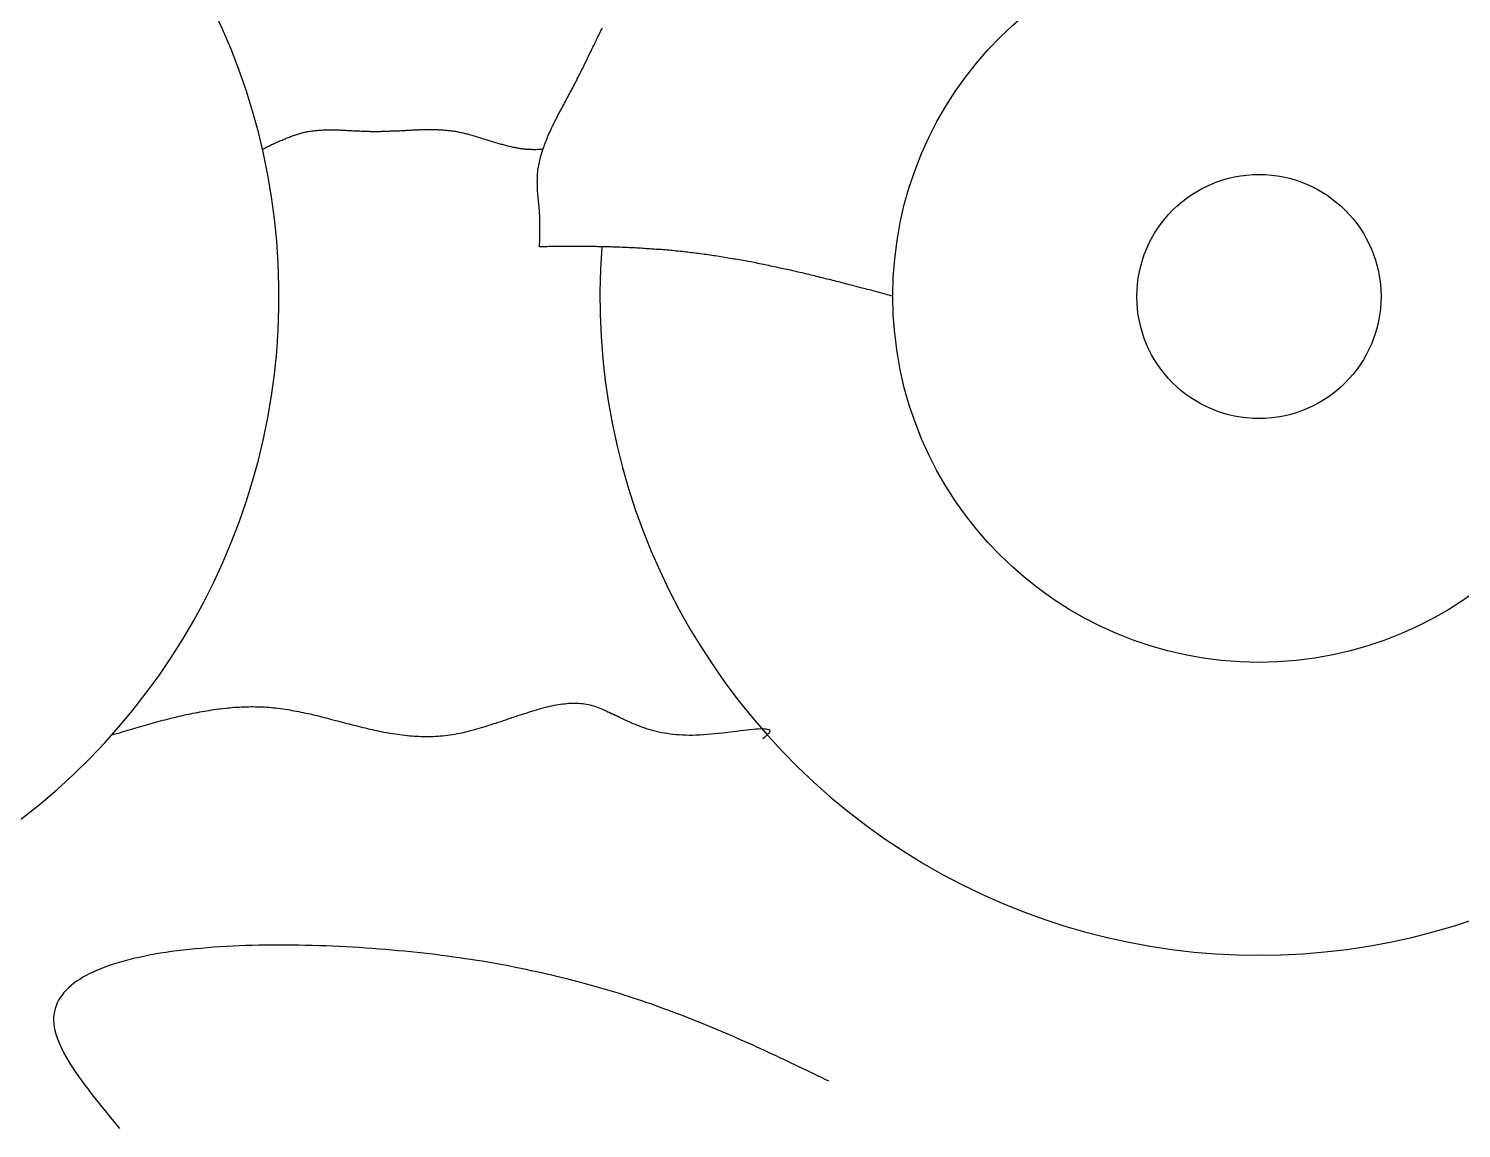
# Model space of a CAD drawing. Extents: x 443 to 1217, y -1921 to -677.
# Drawn here: x 676.18 to 685.7, y -760.02 to -752.71 of the extents above; entities that cross this region are included whole.
import ezdxf

# ---------------------------------------------------------------- set-up
doc = ezdxf.new("R2010")
doc.units = 0
doc.header["$MEASUREMENT"] = 0
for name, color, linetype in [('1', 7, 'CONTINUOUS'), ('3', 8, 'CONTINUOUS'), ('5', 7, 'CONTINUOUS')]:
    doc.layers.add(name, color=color, linetype=linetype)

msp = doc.modelspace()

# ---------------------------------------------------------------- linework, layer by layer
at = {"layer": '1', "color": 7}
for p, q in [((677.9311, -753.4238), (677.9387, -753.4206)), ((677.9387, -753.4206), (677.9452, -753.4184)), ((677.9452, -753.4184), (677.9529, -753.4162)), ((677.9529, -753.4162), (677.9594, -753.414)), ((677.9594, -753.414), (677.967, -753.4118)), ((677.967, -753.4118), (677.9736, -753.4097)), ((677.9736, -753.4097), (677.9812, -753.4075)), ((677.9812, -753.4075), (677.9877, -753.4053)), ((677.9877, -753.4053), (677.9954, -753.4042)), ((677.9954, -753.4042), (678.0019, -753.402)), ((678.0019, -753.402), (678.0095, -753.3999)), ((678.0095, -753.3999), (678.0161, -753.3988)), ((678.0161, -753.3988), (678.0237, -753.3966)), ((678.0237, -753.3966), (678.0302, -753.3955)), ((678.0302, -753.3955), (678.0379, -753.3944)), ((678.0379, -753.3944), (678.0455, -753.3933)), ((678.0455, -753.3933), (678.052, -753.3922)), ((678.052, -753.3922), (678.0597, -753.3911)), ((678.0597, -753.3911), (678.0662, -753.39)), ((678.0662, -753.39), (678.0738, -753.389)), ((678.0738, -753.389), (678.0815, -753.3879)), ((678.0815, -753.3879), (678.088, -753.3868)), ((678.088, -753.3868), (678.0956, -753.3868)), ((678.0956, -753.3868), (678.1033, -753.3857)), ((678.1033, -753.3857), (678.1109, -753.3846)), ((678.1109, -753.3846), (678.1174, -753.3846)), ((678.1174, -753.3846), (678.1251, -753.3846)), ((678.1251, -753.3846), (678.1327, -753.3835)), ((678.1327, -753.3835), (678.1392, -753.3835)), ((678.1392, -753.3835), (678.1469, -753.3835)), ((678.1469, -753.3835), (678.1545, -753.3824)), ((678.1545, -753.3824), (678.1621, -753.3824)), ((678.1621, -753.3824), (678.1697, -753.3824)), ((678.1697, -753.3824), (678.1763, -753.3824)), ((678.1763, -753.3824), (678.1839, -753.3824)), ((678.1839, -753.3824), (678.1915, -753.3824)), ((678.1915, -753.3824), (678.1992, -753.3824)), ((678.1992, -753.3824), (678.2068, -753.3824)), ((678.2068, -753.3824), (678.2144, -753.3835)), ((678.2144, -753.3835), (678.221, -753.3835)), ((678.221, -753.3835), (678.2286, -753.3835)), ((678.2286, -753.3835), (678.2362, -753.3835)), ((678.2362, -753.3835), (678.2438, -753.3835)), ((678.2438, -753.3835), (678.2515, -753.3846)), ((678.2515, -753.3846), (678.2591, -753.3846)), ((678.2591, -753.3846), (678.2667, -753.3846)), ((678.2667, -753.3846), (678.2744, -753.3857)), ((678.2744, -753.3857), (678.2809, -753.3857)), ((678.2809, -753.3857), (678.2885, -753.3857)), ((678.2885, -753.3857), (678.2962, -753.3868)), ((678.2962, -753.3868), (678.3038, -753.3868)), ((678.3038, -753.3868), (678.3114, -753.3879)), ((678.3114, -753.3879), (678.319, -753.3879)), ((678.319, -753.3879), (678.3267, -753.3879)), ((678.3267, -753.3879), (678.3343, -753.389)), ((678.3343, -753.389), (678.3419, -753.389)), ((678.3419, -753.389), (678.3496, -753.39)), ((678.3496, -753.39), (678.3572, -753.39)), ((678.3572, -753.39), (678.3648, -753.39)), ((678.3648, -753.39), (678.3724, -753.3911)), ((678.3724, -753.3911), (678.3801, -753.3911)), ((678.3801, -753.3911), (678.3877, -753.3922)), ((678.3877, -753.3922), (678.3942, -753.3922)), ((678.3942, -753.3922), (678.4019, -753.3922)), ((678.4019, -753.3922), (678.4095, -753.3933)), ((678.4095, -753.3933), (678.4171, -753.3933)), ((678.4171, -753.3933), (678.4248, -753.3933)), ((678.4248, -753.3933), (678.4324, -753.3933)), ((678.4324, -753.3933), (678.44, -753.3933)), ((678.44, -753.3933), (678.4476, -753.3944)), ((678.4476, -753.3944), (678.4553, -753.3944)), ((678.4553, -753.3944), (678.4629, -753.3944)), ((678.4629, -753.3944), (678.4705, -753.3944)), ((678.4705, -753.3944), (678.4782, -753.3944)), ((678.4782, -753.3944), (678.4858, -753.3944)), ((678.4858, -753.3944), (678.4934, -753.3944)), ((678.4934, -753.3944), (678.501, -753.3944)), ((678.501, -753.3944), (678.5087, -753.3944)), ((678.5087, -753.3944), (678.5163, -753.3944)), ((678.5163, -753.3944), (678.5239, -753.3933)), ((678.5239, -753.3933), (678.5305, -753.3933)), ((678.5305, -753.3933), (678.5381, -753.3933)), ((678.5381, -753.3933), (678.5457, -753.3933)), ((678.5457, -753.3933), (678.5534, -753.3933)), ((678.5534, -753.3933), (678.561, -753.3922)), ((678.561, -753.3922), (678.5686, -753.3922)), ((678.5686, -753.3922), (678.5762, -753.3922)), ((678.5762, -753.3922), (678.5839, -753.3911)), ((678.5839, -753.3911), (678.5915, -753.3911)), ((678.5915, -753.3911), (678.5991, -753.3911)), ((678.5991, -753.3911), (678.6068, -753.39)), ((678.6068, -753.39), (678.6144, -753.39)), ((678.6144, -753.39), (678.622, -753.39)), ((678.622, -753.39), (678.6286, -753.389)), ((678.6286, -753.389), (678.6362, -753.389)), ((678.6362, -753.389), (678.6438, -753.389)), ((678.6438, -753.389), (678.6514, -753.3879)), ((678.6514, -753.3879), (678.6591, -753.3879)), ((678.6591, -753.3879), (678.6667, -753.3868)), ((678.6667, -753.3868), (678.6743, -753.3868)), ((678.6743, -753.3868), (678.682, -753.3868)), ((678.682, -753.3868), (678.6896, -753.3857)), ((678.6896, -753.3857), (678.6961, -753.3857)), ((678.6961, -753.3857), (678.7038, -753.3846)), ((678.7038, -753.3846), (678.7114, -753.3846)), ((678.7114, -753.3846), (678.719, -753.3846)), ((678.719, -753.3846), (678.7266, -753.3835)), ((678.7266, -753.3835), (678.7343, -753.3835)), ((678.7343, -753.3835), (678.7419, -753.3835)), ((678.7419, -753.3835), (678.7495, -753.3824)), ((678.7495, -753.3824), (678.7561, -753.3824)), ((678.7561, -753.3824), (678.7637, -753.3824)), ((678.7637, -753.3824), (678.7713, -753.3824)), ((678.7713, -753.3824), (678.7789, -753.3813)), ((678.7789, -753.3813), (678.7866, -753.3813)), ((678.7866, -753.3813), (678.7942, -753.3813)), ((678.7942, -753.3813), (678.8007, -753.3813)), ((678.8007, -753.3813), (678.8084, -753.3813)), ((678.8084, -753.3813), (678.816, -753.3813)), ((678.816, -753.3813), (678.8236, -753.3802)), ((678.8236, -753.3802), (678.8313, -753.3802)), ((678.8313, -753.3802), (678.8378, -753.3802)), ((678.8378, -753.3802), (678.8454, -753.3802)), ((678.8454, -753.3802), (678.8531, -753.3802)), ((678.8531, -753.3802), (678.8607, -753.3813)), ((678.8607, -753.3813), (678.8683, -753.3813)), ((678.8683, -753.3813), (678.8749, -753.3813)), ((678.8749, -753.3813), (678.8825, -753.3813)), ((678.8825, -753.3813), (678.8901, -753.3813)), ((678.8901, -753.3813), (678.8977, -753.3813)), ((678.8977, -753.3813), (678.9043, -753.3824)), ((678.9043, -753.3824), (678.9119, -753.3824)), ((678.9119, -753.3824), (678.9195, -753.3824)), ((678.9195, -753.3824), (678.9272, -753.3835)), ((678.9272, -753.3835), (678.9337, -753.3835)), ((678.9337, -753.3835), (678.9413, -753.3846)), ((678.9413, -753.3846), (678.949, -753.3857)), ((678.949, -753.3857), (678.9566, -753.3857)), ((678.9566, -753.3857), (678.9631, -753.3868)), ((678.9631, -753.3868), (678.9708, -753.3879)), ((678.9708, -753.3879), (678.9784, -753.3879)), ((678.9784, -753.3879), (678.986, -753.389)), ((678.986, -753.389), (678.9926, -753.39)), ((678.9926, -753.39), (679.0002, -753.3911)), ((679.0002, -753.3911), (679.0078, -753.3922)), ((679.0078, -753.3922), (679.0144, -753.3933)), ((679.0144, -753.3933), (679.022, -753.3955)), ((679.022, -753.3955), (679.0296, -753.3966)), ((679.0296, -753.3966), (679.0361, -753.3977)), ((679.0361, -753.3977), (679.0438, -753.3988)), ((679.0438, -753.3988), (679.0514, -753.4009)), ((679.0514, -753.4009), (679.0579, -753.402)), ((679.0579, -753.402), (679.0656, -753.4042)), ((679.0656, -753.4042), (679.0732, -753.4053)), ((679.0732, -753.4053), (679.0797, -753.4075)), ((679.0797, -753.4075), (679.0874, -753.4097)), ((679.0874, -753.4097), (679.0939, -753.4108)), ((679.0939, -753.4108), (679.1015, -753.4129)), ((679.1015, -753.4129), (679.1092, -753.4151)), ((679.1092, -753.4151), (679.1157, -753.4173)), ((679.1157, -753.4173), (679.1233, -753.4195)), ((679.1233, -753.4195), (679.1299, -753.4206)), ((679.1299, -753.4206), (679.1375, -753.4227)), ((679.1375, -753.4227), (679.1451, -753.4249)), ((677.7316, -753.5121), (677.7382, -753.5088)), ((677.7382, -753.5088), (677.7447, -753.5056)), ((677.7447, -753.5056), (677.7523, -753.5023)), ((677.7523, -753.5023), (677.7589, -753.4979)), ((677.7589, -753.4979), (677.7654, -753.4947)), ((677.7654, -753.4947), (677.773, -753.4914)), ((677.773, -753.4914), (677.7796, -753.4881)), ((677.7796, -753.4881), (677.7861, -753.4849)), ((677.7861, -753.4849), (677.7927, -753.4816)), ((677.7927, -753.4816), (677.8003, -753.4783)), ((677.8003, -753.4783), (677.8068, -753.4751)), ((677.8068, -753.4751), (677.8134, -753.4718)), ((677.8134, -753.4718), (677.821, -753.4696)), ((677.821, -753.4696), (677.8275, -753.4663)), ((677.8275, -753.4663), (677.8341, -753.4631)), ((677.8341, -753.4631), (677.8417, -753.4598)), ((677.8417, -753.4598), (677.8482, -753.4565)), ((677.8482, -753.4565), (677.8548, -753.4533)), ((677.8548, -753.4533), (677.8624, -753.4511)), ((677.8624, -753.4511), (677.8689, -753.4478)), ((677.8689, -753.4478), (677.8755, -753.4445)), ((677.8755, -753.4445), (677.8831, -753.4424)), ((677.8831, -753.4424), (677.8897, -753.4391)), ((677.8897, -753.4391), (677.8962, -753.4369)), ((677.8962, -753.4369), (677.9038, -753.4336)), ((677.9038, -753.4336), (677.9104, -753.4315)), ((677.9104, -753.4315), (677.918, -753.4282)), ((677.918, -753.4282), (677.9245, -753.426)), ((677.9245, -753.426), (677.9311, -753.4238)), ((679.1451, -753.4249), (679.1517, -753.4271)), ((679.1517, -753.4271), (679.1593, -753.4293)), ((679.1593, -753.4293), (679.1658, -753.4315)), ((679.1658, -753.4315), (679.1735, -753.4336)), ((679.1735, -753.4336), (679.1811, -753.4358)), ((679.1811, -753.4358), (679.1876, -753.438)), ((679.1876, -753.438), (679.1953, -753.4402)), ((679.1953, -753.4402), (679.2018, -753.4424)), ((679.2018, -753.4424), (679.2094, -753.4445)), ((679.2094, -753.4445), (679.2171, -753.4467)), ((679.2171, -753.4467), (679.2236, -753.45)), ((679.2236, -753.45), (679.2312, -753.4522)), ((679.2312, -753.4522), (679.2378, -753.4543)), ((679.2378, -753.4543), (679.2454, -753.4565)), ((679.2454, -753.4565), (679.253, -753.4587)), ((679.253, -753.4587), (679.2596, -753.4609)), ((679.2596, -753.4609), (679.2672, -753.4631)), ((679.2672, -753.4631), (679.2737, -753.4652)), ((679.2737, -753.4652), (679.2814, -753.4674)), ((679.2814, -753.4674), (679.289, -753.4696)), ((679.289, -753.4696), (679.2955, -753.4718)), ((679.2955, -753.4718), (679.3032, -753.474)), ((679.3032, -753.474), (679.3108, -753.4761)), ((679.3108, -753.4761), (679.3173, -753.4783)), ((679.3173, -753.4783), (679.325, -753.4794)), ((679.325, -753.4794), (679.3315, -753.4816)), ((679.3315, -753.4816), (679.3391, -753.4838)), ((679.3391, -753.4838), (679.3467, -753.486)), ((679.3467, -753.486), (679.3533, -753.487)), ((679.3533, -753.487), (679.3609, -753.4892)), ((679.3609, -753.4892), (679.3685, -753.4914)), ((679.3685, -753.4914), (679.3751, -753.4925)), ((679.3751, -753.4925), (679.3827, -753.4947)), ((679.3827, -753.4947), (679.3903, -753.4958)), ((679.3903, -753.4958), (679.3969, -753.4979)), ((679.3969, -753.4979), (679.4045, -753.499)), ((679.4045, -753.499), (679.4121, -753.5001)), ((679.4121, -753.5001), (679.4187, -753.5023)), ((679.4187, -753.5023), (679.4263, -753.5034)), ((679.4263, -753.5034), (679.4339, -753.5045)), ((679.4339, -753.5045), (679.4416, -753.5056)), ((679.4416, -753.5056), (679.4481, -753.5067)), ((679.4481, -753.5067), (679.4557, -753.5077)), ((679.4557, -753.5077), (679.4634, -753.5088)), ((679.4634, -753.5088), (679.471, -753.5088)), ((679.471, -753.5088), (679.4775, -753.5099)), ((679.4775, -753.5099), (679.4852, -753.511)), ((679.4852, -753.511), (679.4928, -753.511)), ((679.4928, -753.511), (679.5004, -753.5121)), ((679.5004, -753.5121), (679.507, -753.5121)), ((679.507, -753.5121), (679.5146, -753.5121)), ((679.5146, -753.5121), (679.5222, -753.5121)), ((679.5222, -753.5121), (679.5298, -753.5132)), ((679.5298, -753.5132), (679.5375, -753.5132)), ((679.5375, -753.5132), (679.5451, -753.5132)), ((679.5451, -753.5132), (679.5516, -753.5132)), ((679.5516, -753.5132), (679.5593, -753.5121)), ((679.5593, -753.5121), (679.5669, -753.5121)), ((679.5669, -753.5121), (679.5745, -753.5121)), ((679.5745, -753.5121), (679.5822, -753.5121)), ((679.5822, -753.5121), (679.5898, -753.5121)), ((679.5898, -753.5121), (679.5974, -753.5121)), ((677.4232, -757.236), (677.4385, -757.2339)), ((677.4385, -757.2339), (677.4537, -757.2328)), ((677.4537, -757.2328), (677.469, -757.2306)), ((677.469, -757.2306), (677.4853, -757.2284)), ((677.4853, -757.2284), (677.5006, -757.2273)), ((677.5006, -757.2273), (677.5158, -757.2262)), ((677.5158, -757.2262), (677.5311, -757.2251)), ((677.5311, -757.2251), (677.5464, -757.223)), ((677.5464, -757.223), (677.5616, -757.2219)), ((677.5616, -757.2219), (677.5769, -757.2219)), ((677.5769, -757.2219), (677.5921, -757.2208)), ((677.5921, -757.2208), (677.6074, -757.2197)), ((677.6074, -757.2197), (677.6226, -757.2197)), ((677.6226, -757.2197), (677.6379, -757.2197)), ((677.6379, -757.2197), (677.6532, -757.2186)), ((677.6532, -757.2186), (677.6684, -757.2186)), ((677.6684, -757.2186), (677.6837, -757.2197)), ((677.6837, -757.2197), (677.6989, -757.2197)), ((677.6989, -757.2197), (677.7142, -757.2197)), ((677.7142, -757.2197), (677.7294, -757.2208)), ((677.7294, -757.2208), (677.7447, -757.2208)), ((677.7447, -757.2208), (677.76, -757.2219)), ((677.76, -757.2219), (677.7752, -757.223)), ((677.7752, -757.223), (677.7905, -757.2241)), ((677.7905, -757.2241), (677.8057, -757.2262)), ((677.8057, -757.2262), (677.821, -757.2273)), ((677.821, -757.2273), (677.8363, -757.2295)), ((677.8363, -757.2295), (677.8515, -757.2317)), ((677.8515, -757.2317), (677.8668, -757.2339)), ((677.8668, -757.2339), (677.882, -757.236)), ((679.568, -757.235), (679.5832, -757.2317)), ((679.5832, -757.2317), (679.5974, -757.2273)), ((679.5974, -757.2273), (679.6127, -757.223)), ((679.6127, -757.223), (679.6279, -757.2197)), ((679.6279, -757.2197), (679.6421, -757.2164)), ((679.6421, -757.2164), (679.6563, -757.2132)), ((679.6563, -757.2132), (679.6715, -757.2099)), ((679.6715, -757.2099), (679.6857, -757.2077)), ((679.6857, -757.2077), (679.6999, -757.2044)), ((679.6999, -757.2044), (679.714, -757.2023)), ((679.714, -757.2023), (679.7282, -757.2001)), ((679.7282, -757.2001), (679.7413, -757.199)), ((679.7413, -757.199), (679.7554, -757.1968)), ((679.7554, -757.1968), (679.7685, -757.1957)), ((679.7685, -757.1957), (679.7827, -757.1957)), ((679.7827, -757.1957), (679.7958, -757.1946)), ((679.7958, -757.1946), (679.8088, -757.1946)), ((679.8088, -757.1946), (679.8219, -757.1957)), ((679.8219, -757.1957), (679.835, -757.1957)), ((679.835, -757.1957), (679.8481, -757.1968)), ((679.8481, -757.1968), (679.8611, -757.1979)), ((679.8611, -757.1979), (679.8731, -757.2001)), ((679.8731, -757.2001), (679.8851, -757.2023)), ((679.8851, -757.2023), (679.8982, -757.2044)), ((679.8982, -757.2044), (679.9102, -757.2077)), ((679.9102, -757.2077), (679.9222, -757.211)), ((679.9222, -757.211), (679.9342, -757.2142)), ((679.9342, -757.2142), (679.9462, -757.2186)), ((679.9462, -757.2186), (679.9581, -757.2219)), ((679.9581, -757.2219), (679.9701, -757.2262)), ((679.9701, -757.2262), (679.981, -757.2317)), ((679.981, -757.2317), (679.993, -757.236)), ((676.9916, -757.3309), (677.0069, -757.3265)), ((677.0069, -757.3265), (677.0232, -757.3221)), ((677.0232, -757.3221), (677.0385, -757.3178)), ((677.0385, -757.3178), (677.0538, -757.3134)), ((677.0538, -757.3134), (677.069, -757.3091)), ((677.069, -757.3091), (677.0843, -757.3058)), ((677.0843, -757.3058), (677.0995, -757.3014)), ((677.0995, -757.3014), (677.1159, -757.2982)), ((677.1159, -757.2982), (677.1311, -757.2938)), ((677.1311, -757.2938), (677.1464, -757.2905)), ((677.1464, -757.2905), (677.1616, -757.2862)), ((677.1616, -757.2862), (677.1769, -757.2829)), ((677.1769, -757.2829), (677.1922, -757.2796)), ((677.1922, -757.2796), (677.2085, -757.2753)), ((677.2085, -757.2753), (677.2238, -757.272)), ((677.2238, -757.272), (677.239, -757.2687)), ((677.239, -757.2687), (677.2543, -757.2655)), ((677.2543, -757.2655), (677.2695, -757.2622)), ((677.2695, -757.2622), (677.2848, -757.26)), ((677.2848, -757.26), (677.3001, -757.2567)), ((677.3001, -757.2567), (677.3153, -757.2535)), ((677.3153, -757.2535), (677.3317, -757.2513)), ((677.3317, -757.2513), (677.3469, -757.248)), ((677.3469, -757.248), (677.3622, -757.2458)), ((677.3622, -757.2458), (677.3774, -757.2437)), ((677.3774, -757.2437), (677.3927, -757.2404)), ((677.3927, -757.2404), (677.4079, -757.2382)), ((677.4079, -757.2382), (677.4232, -757.236)), ((677.882, -757.236), (677.8973, -757.2382)), ((677.8973, -757.2382), (677.9125, -757.2404)), ((677.9125, -757.2404), (677.9278, -757.2437)), ((677.9278, -757.2437), (677.9431, -757.2458)), ((677.9431, -757.2458), (677.9572, -757.2491)), ((677.9572, -757.2491), (677.9725, -757.2513)), ((677.9725, -757.2513), (677.9877, -757.2546)), ((677.9877, -757.2546), (678.003, -757.2578)), ((678.003, -757.2578), (678.0183, -757.2611)), ((678.0183, -757.2611), (678.0335, -757.2644)), ((678.0335, -757.2644), (678.0488, -757.2676)), ((678.0488, -757.2676), (678.064, -757.272)), ((678.064, -757.272), (678.0793, -757.2753)), ((678.0793, -757.2753), (678.0945, -757.2785)), ((678.0945, -757.2785), (678.1098, -757.2829)), ((678.1098, -757.2829), (678.1251, -757.2862)), ((678.1251, -757.2862), (678.1403, -757.2905)), ((678.1403, -757.2905), (678.1556, -757.2938)), ((678.1556, -757.2938), (678.1697, -757.2982)), ((678.1697, -757.2982), (678.185, -757.3014)), ((678.185, -757.3014), (678.2003, -757.3058)), ((678.2003, -757.3058), (678.2155, -757.3101)), ((678.2155, -757.3101), (678.2308, -757.3134)), ((678.2308, -757.3134), (678.246, -757.3178)), ((678.246, -757.3178), (678.2613, -757.3221)), ((678.2613, -757.3221), (678.2765, -757.3254)), ((678.2765, -757.3254), (678.2918, -757.3298)), ((679.2705, -757.3319), (679.2857, -757.3276)), ((679.2857, -757.3276), (679.3021, -757.3221)), ((679.3021, -757.3221), (679.3184, -757.3167)), ((679.3184, -757.3167), (679.3348, -757.3112)), ((679.3348, -757.3112), (679.35, -757.3058)), ((679.35, -757.3058), (679.3664, -757.3003)), ((679.3664, -757.3003), (679.3816, -757.2949)), ((679.3816, -757.2949), (679.398, -757.2894)), ((679.398, -757.2894), (679.4132, -757.284)), ((679.4132, -757.284), (679.4296, -757.2785)), ((679.4296, -757.2785), (679.4448, -757.2742)), ((679.4448, -757.2742), (679.4601, -757.2687)), ((679.4601, -757.2687), (679.4764, -757.2633)), ((679.4764, -757.2633), (679.4917, -757.2589)), ((679.4917, -757.2589), (679.507, -757.2535)), ((679.507, -757.2535), (679.5222, -757.2491)), ((679.5222, -757.2491), (679.5375, -757.2448)), ((679.5375, -757.2448), (679.5527, -757.2393)), ((679.5527, -757.2393), (679.568, -757.235)), ((679.993, -757.236), (680.005, -757.2415)), ((680.005, -757.2415), (680.017, -757.2469)), ((680.017, -757.2469), (680.029, -757.2524)), ((680.029, -757.2524), (680.041, -757.2578)), ((680.041, -757.2578), (680.053, -757.2633)), ((680.053, -757.2633), (680.0649, -757.2687)), ((680.0649, -757.2687), (680.0769, -757.2753)), ((680.0769, -757.2753), (680.09, -757.2807)), ((680.09, -757.2807), (680.102, -757.2873)), ((680.102, -757.2873), (680.1151, -757.2927)), ((680.1151, -757.2927), (680.1271, -757.2993)), ((680.1271, -757.2993), (680.1401, -757.3058)), ((680.1401, -757.3058), (680.1532, -757.3112)), ((680.1532, -757.3112), (680.1674, -757.3178)), ((680.1674, -757.3178), (680.1805, -757.3243)), ((680.1805, -757.3243), (680.1946, -757.3298)), ((676.729, -757.4071), (676.7442, -757.4028)), ((676.7442, -757.4028), (676.7606, -757.3984)), ((676.7606, -757.3984), (676.7759, -757.3941)), ((676.7759, -757.3941), (676.7911, -757.3886)), ((676.7911, -757.3886), (676.8064, -757.3843)), ((676.8064, -757.3843), (676.8216, -757.3799)), ((676.8216, -757.3799), (676.8369, -757.3755)), ((676.8369, -757.3755), (676.8532, -757.3701)), ((676.8532, -757.3701), (676.8685, -757.3657)), ((676.8685, -757.3657), (676.8837, -757.3614)), ((676.8837, -757.3614), (676.899, -757.357)), ((676.899, -757.357), (676.9143, -757.3527)), ((676.9143, -757.3527), (676.9306, -757.3483)), ((676.9306, -757.3483), (676.9459, -757.3439)), ((676.9459, -757.3439), (676.9611, -757.3396)), ((676.9611, -757.3396), (676.9764, -757.3352)), ((676.9764, -757.3352), (676.9916, -757.3309)), ((678.2918, -757.3298), (678.3071, -757.3341)), ((678.3071, -757.3341), (678.3223, -757.3374)), ((678.3223, -757.3374), (678.3376, -757.3418)), ((678.3376, -757.3418), (678.3528, -757.345)), ((678.3528, -757.345), (678.3681, -757.3494)), ((678.3681, -757.3494), (678.3833, -757.3527)), ((678.3833, -757.3527), (678.3986, -757.357)), ((678.3986, -757.357), (678.4139, -757.3603)), ((678.4139, -757.3603), (678.4302, -757.3646)), ((678.4302, -757.3646), (678.4455, -757.3679)), ((678.4455, -757.3679), (678.4607, -757.3712)), ((678.4607, -757.3712), (678.476, -757.3744)), ((678.476, -757.3744), (678.4912, -757.3777)), ((678.4912, -757.3777), (678.5065, -757.381)), ((678.5065, -757.381), (678.5218, -757.3843)), ((678.5218, -757.3843), (678.5381, -757.3875)), ((678.5381, -757.3875), (678.5534, -757.3897)), ((678.5534, -757.3897), (678.5686, -757.393)), ((678.5686, -757.393), (678.5839, -757.3952)), ((678.5839, -757.3952), (678.5991, -757.3984)), ((678.5991, -757.3984), (678.6155, -757.4006)), ((678.6155, -757.4006), (678.6307, -757.4028)), ((678.6307, -757.4028), (678.646, -757.405)), ((678.646, -757.405), (678.6612, -757.4071)), ((678.6612, -757.4071), (678.6776, -757.4093)), ((678.6776, -757.4093), (678.6929, -757.4104)), ((678.6929, -757.4104), (678.7092, -757.4126)), ((678.7092, -757.4126), (678.7245, -757.4137)), ((678.7245, -757.4137), (678.7397, -757.4148)), ((678.7397, -757.4148), (678.7561, -757.4159)), ((678.7561, -757.4159), (678.7713, -757.4159)), ((678.7713, -757.4159), (678.7877, -757.417)), ((678.7877, -757.417), (678.8029, -757.417)), ((678.8029, -757.417), (678.8193, -757.417)), ((678.8193, -757.417), (678.8345, -757.417)), ((678.8345, -757.417), (678.8509, -757.417)), ((678.8509, -757.417), (678.8661, -757.417)), ((678.8661, -757.417), (678.8825, -757.4159)), ((678.8825, -757.4159), (678.8988, -757.4148)), ((678.8988, -757.4148), (678.9141, -757.4137)), ((678.9141, -757.4137), (678.9304, -757.4126)), ((678.9304, -757.4126), (678.9468, -757.4104)), ((678.9468, -757.4104), (678.962, -757.4082)), ((678.962, -757.4082), (678.9784, -757.4061)), ((678.9784, -757.4061), (678.9947, -757.4039)), ((678.9947, -757.4039), (679.0111, -757.4017)), ((679.0111, -757.4017), (679.0274, -757.3984)), ((679.0274, -757.3984), (679.0427, -757.3952)), ((679.0427, -757.3952), (679.059, -757.3919)), ((679.059, -757.3919), (679.0754, -757.3875)), ((679.0754, -757.3875), (679.0917, -757.3843)), ((679.0917, -757.3843), (679.1081, -757.3799)), ((679.1081, -757.3799), (679.1244, -757.3755)), ((679.1244, -757.3755), (679.1408, -757.3712)), ((679.1408, -757.3712), (679.1571, -757.3668)), ((679.1571, -757.3668), (679.1735, -757.3625)), ((679.1735, -757.3625), (679.1887, -757.3581)), ((679.1887, -757.3581), (679.2051, -757.3527)), ((679.2051, -757.3527), (679.2214, -757.3483)), ((679.2214, -757.3483), (679.2378, -757.3428)), ((679.2378, -757.3428), (679.2541, -757.3374)), ((679.2541, -757.3374), (679.2705, -757.3319)), ((680.1946, -757.3298), (680.2088, -757.3352)), ((680.2088, -757.3352), (680.223, -757.3418)), ((680.223, -757.3418), (680.2371, -757.3472)), ((680.2371, -757.3472), (680.2524, -757.3527)), ((680.2524, -757.3527), (680.2677, -757.3581)), ((680.2677, -757.3581), (680.2829, -757.3636)), ((680.2829, -757.3636), (680.2993, -757.3679)), ((680.2993, -757.3679), (680.3156, -757.3734)), ((680.3156, -757.3734), (680.3319, -757.3777)), ((680.3319, -757.3777), (680.3494, -757.3821)), ((680.3494, -757.3821), (680.3668, -757.3864)), ((680.3668, -757.3864), (680.3854, -757.3897)), ((680.3854, -757.3897), (680.4039, -757.393)), ((680.4039, -757.393), (680.4224, -757.3962)), ((680.4224, -757.3962), (680.442, -757.3995)), ((680.442, -757.3995), (680.4616, -757.4017)), ((680.4616, -757.4017), (680.4813, -757.4039)), ((680.4813, -757.4039), (680.502, -757.405)), ((680.502, -757.405), (680.5238, -757.4071)), ((680.5238, -757.4071), (680.5456, -757.4071)), ((680.5456, -757.4071), (680.5684, -757.4082)), ((680.5684, -757.4082), (680.5913, -757.4082)), ((680.5913, -757.4082), (680.6142, -757.4071)), ((680.6142, -757.4071), (680.6393, -757.4061)), ((680.6393, -757.4061), (680.6633, -757.405)), ((680.6633, -757.405), (680.6883, -757.4028)), ((680.6883, -757.4028), (680.7134, -757.4006)), ((680.7134, -757.4006), (680.7385, -757.3984)), ((680.7385, -757.3984), (680.7646, -757.3952)), ((680.7646, -757.3952), (680.7897, -757.393)), ((680.7897, -757.393), (680.8147, -757.3897)), ((680.8147, -757.3897), (680.8387, -757.3864)), ((680.8387, -757.3864), (680.8638, -757.3843)), ((680.8638, -757.3843), (680.8867, -757.381)), ((680.8867, -757.381), (680.9106, -757.3777)), ((680.9106, -757.3777), (680.9324, -757.3755)), ((680.9324, -757.3755), (680.9542, -757.3723)), ((680.9542, -757.3723), (680.9749, -757.3701)), ((680.9749, -757.3701), (680.9946, -757.369)), ((680.9946, -757.369), (681.012, -757.3668)), ((681.012, -757.3668), (681.0294, -757.3657)), ((681.0294, -757.3657), (681.0447, -757.3646)), ((681.0447, -757.3646), (681.0589, -757.3646)), ((681.0709, -757.4213), (681.0578, -757.4322)), ((681.0589, -757.3646), (681.0709, -757.3657)), ((681.0709, -757.3657), (681.0817, -757.3668)), ((681.0828, -757.4115), (681.0709, -757.4213)), ((681.0817, -757.3668), (681.0905, -757.3679)), ((681.0926, -757.4028), (681.0828, -757.4115)), ((681.0905, -757.3679), (681.0981, -757.3701)), ((681.0992, -757.3952), (681.0926, -757.4028)), ((681.0981, -757.3701), (681.1025, -757.3734)), ((681.1035, -757.3886), (681.0992, -757.3952)), ((681.1025, -757.3734), (681.1057, -757.3777)), ((681.1057, -757.3821), (681.1035, -757.3886)), ((681.1057, -757.3777), (681.1057, -757.3821)), ((677.0886, -758.8533), (677.0516, -758.8588)), ((677.1268, -758.8479), (677.0886, -758.8533)), ((677.1649, -758.8424), (677.1268, -758.8479)), ((677.2042, -758.8381), (677.1649, -758.8424)), ((677.2434, -758.8337), (677.2042, -758.8381)), ((677.2837, -758.8294), (677.2434, -758.8337)), ((677.324, -758.8261), (677.2837, -758.8294)), ((677.3654, -758.8217), (677.324, -758.8261)), ((677.4069, -758.8185), (677.3654, -758.8217)), ((677.4494, -758.8163), (677.4069, -758.8185)), ((677.4908, -758.8141), (677.4494, -758.8163)), ((677.5344, -758.8119), (677.4908, -758.8141)), ((677.5769, -758.8097), (677.5344, -758.8119)), ((677.6205, -758.8076), (677.5769, -758.8097)), ((677.6641, -758.8065), (677.6205, -758.8076)), ((677.7077, -758.8054), (677.6641, -758.8065)), ((677.7512, -758.8043), (677.7077, -758.8054)), ((677.7959, -758.8043), (677.7512, -758.8043)), ((677.8395, -758.8043), (677.7959, -758.8043)), ((677.8842, -758.8043), (677.8395, -758.8043)), ((677.9289, -758.8043), (677.8842, -758.8043)), ((677.9736, -758.8054), (677.9289, -758.8043)), ((678.0183, -758.8065), (677.9736, -758.8054)), ((678.0629, -758.8076), (678.0183, -758.8065)), ((678.1076, -758.8087), (678.0629, -758.8076)), ((678.1523, -758.8097), (678.1076, -758.8087)), ((678.197, -758.8119), (678.1523, -758.8097)), ((678.2417, -758.8141), (678.197, -758.8119)), ((678.2863, -758.8163), (678.2417, -758.8141)), ((678.3299, -758.8185), (678.2863, -758.8163)), ((678.3746, -758.8206), (678.3299, -758.8185)), ((678.4182, -758.8239), (678.3746, -758.8206)), ((678.4618, -758.8272), (678.4182, -758.8239)), ((678.5054, -758.8305), (678.4618, -758.8272)), ((678.549, -758.8337), (678.5054, -758.8305)), ((678.5915, -758.837), (678.549, -758.8337)), ((678.634, -758.8414), (678.5915, -758.837)), ((678.6765, -758.8457), (678.634, -758.8414)), ((678.7179, -758.849), (678.6765, -758.8457)), ((678.7604, -758.8533), (678.7179, -758.849)), ((678.8007, -758.8588), (678.7604, -758.8533)), ((676.7181, -758.9383), (676.6898, -758.9492)), ((676.7475, -758.9285), (676.7181, -758.9383)), ((676.778, -758.9198), (676.7475, -758.9285)), ((676.8096, -758.9111), (676.778, -758.9198)), ((676.8423, -758.9024), (676.8096, -758.9111)), ((676.875, -758.8937), (676.8423, -758.9024)), ((676.9088, -758.886), (676.875, -758.8937)), ((676.9437, -758.8795), (676.9088, -758.886)), ((676.9786, -758.8719), (676.9437, -758.8795)), ((677.0145, -758.8653), (676.9786, -758.8719)), ((677.0516, -758.8588), (677.0145, -758.8653)), ((678.8422, -758.8632), (678.8007, -758.8588)), ((678.8825, -758.8675), (678.8422, -758.8632)), ((678.9228, -758.873), (678.8825, -758.8675)), ((678.962, -758.8784), (678.9228, -758.873)), ((679.0013, -758.8839), (678.962, -758.8784)), ((679.0405, -758.8893), (679.0013, -758.8839)), ((679.0797, -758.8948), (679.0405, -758.8893)), ((679.1179, -758.9002), (679.0797, -758.8948)), ((679.156, -758.9067), (679.1179, -758.9002)), ((679.1931, -758.9122), (679.156, -758.9067)), ((679.2312, -758.9187), (679.1931, -758.9122)), ((679.2683, -758.9253), (679.2312, -758.9187)), ((679.3053, -758.9318), (679.2683, -758.9253)), ((679.3413, -758.9383), (679.3053, -758.9318)), ((679.3773, -758.9449), (679.3413, -758.9383)), ((679.4132, -758.9525), (679.3773, -758.9449)), ((676.5165, -759.0321), (676.4958, -759.0452)), ((676.5383, -759.0179), (676.5165, -759.0321)), ((676.5601, -759.0059), (676.5383, -759.0179)), ((676.584, -758.9939), (676.5601, -759.0059)), ((676.6091, -758.9819), (676.584, -758.9939)), ((676.6353, -758.97), (676.6091, -758.9819)), ((676.6614, -758.9591), (676.6353, -758.97)), ((676.6898, -758.9492), (676.6614, -758.9591)), ((679.4492, -758.9591), (679.4132, -758.9525)), ((679.4841, -758.9667), (679.4492, -758.9591)), ((679.5189, -758.9743), (679.4841, -758.9667)), ((679.5538, -758.9819), (679.5189, -758.9743)), ((679.5887, -758.9896), (679.5538, -758.9819)), ((679.6225, -758.9972), (679.5887, -758.9896)), ((679.6563, -759.0048), (679.6225, -758.9972)), ((679.69, -759.0125), (679.6563, -759.0048)), ((679.7238, -759.0212), (679.69, -759.0125)), ((679.7565, -759.0288), (679.7238, -759.0212)), ((679.7892, -759.0375), (679.7565, -759.0288)), ((679.8219, -759.0462), (679.7892, -759.0375)), ((676.3988, -759.1367), (676.3868, -759.153)), ((676.4118, -759.1203), (676.3988, -759.1367)), ((676.426, -759.104), (676.4118, -759.1203)), ((676.4413, -759.0887), (676.426, -759.104)), ((676.4587, -759.0735), (676.4413, -759.0887)), ((676.4761, -759.0593), (676.4587, -759.0735)), ((676.4958, -759.0452), (676.4761, -759.0593)), ((679.8546, -759.055), (679.8219, -759.0462)), ((679.8862, -759.0637), (679.8546, -759.055)), ((679.9189, -759.0724), (679.8862, -759.0637)), ((679.9505, -759.0811), (679.9189, -759.0724)), ((679.981, -759.0898), (679.9505, -759.0811)), ((680.0126, -759.0996), (679.981, -759.0898)), ((680.0431, -759.1084), (680.0126, -759.0996)), ((680.0748, -759.1182), (680.0431, -759.1084)), ((680.1053, -759.1269), (680.0748, -759.1182)), ((680.1358, -759.1367), (680.1053, -759.1269)), ((680.1652, -759.1465), (680.1358, -759.1367)), ((676.353, -759.2261), (676.3486, -759.2457)), ((676.3595, -759.2075), (676.353, -759.2261)), ((676.3672, -759.189), (676.3595, -759.2075)), ((676.3759, -759.1705), (676.3672, -759.189)), ((676.3868, -759.153), (676.3759, -759.1705)), ((680.1957, -759.1563), (680.1652, -759.1465)), ((680.2251, -759.1661), (680.1957, -759.1563)), ((680.2546, -759.1759), (680.2251, -759.1661)), ((680.284, -759.1857), (680.2546, -759.1759)), ((680.3134, -759.1955), (680.284, -759.1857)), ((680.3418, -759.2064), (680.3134, -759.1955)), ((680.3712, -759.2163), (680.3418, -759.2064)), ((680.3995, -759.2272), (680.3712, -759.2163)), ((680.4279, -759.237), (680.3995, -759.2272)), ((676.3454, -759.2653), (676.3432, -759.286)), ((676.3432, -759.286), (676.3432, -759.3067)), ((676.3432, -759.3067), (676.3443, -759.3285)), ((676.3443, -759.3285), (676.3475, -759.3503)), ((676.3486, -759.2457), (676.3454, -759.2653)), ((680.4562, -759.2479), (680.4279, -759.237)), ((680.4845, -759.2588), (680.4562, -759.2479)), ((680.5118, -759.2686), (680.4845, -759.2588)), ((680.5401, -759.2795), (680.5118, -759.2686)), ((680.5674, -759.2904), (680.5401, -759.2795)), ((680.5957, -759.3013), (680.5674, -759.2904)), ((680.6229, -759.3122), (680.5957, -759.3013)), ((680.6502, -759.3231), (680.6229, -759.3122)), ((680.6774, -759.334), (680.6502, -759.3231)), ((676.3475, -759.3503), (676.3519, -759.3732)), ((676.3519, -759.3732), (676.3584, -759.3961)), ((676.3584, -759.3961), (676.3661, -759.4201)), ((676.3661, -759.4201), (676.3748, -759.444)), ((680.7036, -759.3449), (680.6774, -759.334)), ((680.7308, -759.3568), (680.7036, -759.3449)), ((680.757, -759.3677), (680.7308, -759.3568)), ((680.7842, -759.3786), (680.757, -759.3677)), ((680.8104, -759.3906), (680.7842, -759.3786)), ((680.8365, -759.4015), (680.8104, -759.3906)), ((680.8638, -759.4124), (680.8365, -759.4015)), ((680.8899, -759.4244), (680.8638, -759.4124)), ((680.915, -759.4364), (680.8899, -759.4244)), ((676.3748, -759.444), (676.3857, -759.4691)), ((676.3857, -759.4691), (676.3966, -759.4931)), ((676.3966, -759.4931), (676.4097, -759.5192)), ((676.4097, -759.5192), (676.4238, -759.5454)), ((680.9412, -759.4473), (680.915, -759.4364)), ((680.9673, -759.4593), (680.9412, -759.4473)), ((680.9935, -759.4702), (680.9673, -759.4593)), ((681.0185, -759.4822), (680.9935, -759.4702)), ((681.0447, -759.4942), (681.0185, -759.4822)), ((681.0698, -759.5061), (681.0447, -759.4942)), ((681.0959, -759.5181), (681.0698, -759.5061)), ((681.121, -759.529), (681.0959, -759.5181)), ((676.4238, -759.5454), (676.4391, -759.5715)), ((676.4391, -759.5715), (676.4554, -759.5977)), ((676.4554, -759.5977), (676.4729, -759.6249)), ((681.1471, -759.541), (681.121, -759.529)), ((681.1722, -759.553), (681.1471, -759.541)), ((681.1973, -759.565), (681.1722, -759.553)), ((681.2223, -759.577), (681.1973, -759.565)), ((681.2474, -759.589), (681.2223, -759.577)), ((681.2725, -759.601), (681.2474, -759.589)), ((681.2975, -759.613), (681.2725, -759.601)), ((681.3226, -759.6249), (681.2975, -759.613)), ((676.4729, -759.6249), (676.4914, -759.6522)), ((676.4914, -759.6522), (676.5099, -759.6794)), ((676.5099, -759.6794), (676.5296, -759.7067)), ((676.5296, -759.7067), (676.5503, -759.735)), ((681.3477, -759.6369), (681.3226, -759.6249)), ((681.3727, -759.6489), (681.3477, -759.6369)), ((681.3978, -759.6609), (681.3727, -759.6489)), ((681.4229, -759.6729), (681.3978, -759.6609)), ((681.4479, -759.6849), (681.4229, -759.6729)), ((681.473, -759.6969), (681.4479, -759.6849)), ((681.4981, -759.7089), (681.473, -759.6969)), ((676.5503, -759.735), (676.5721, -759.7633)), ((676.5721, -759.7633), (676.5928, -759.7917)), ((676.5928, -759.7917), (676.6156, -759.82)), ((676.6156, -759.82), (676.6385, -759.8484)), ((676.6385, -759.8484), (676.6614, -759.8778)), ((676.6614, -759.8778), (676.6854, -759.9061)), ((676.6854, -759.9061), (676.7083, -759.9355)), ((676.7083, -759.9355), (676.7323, -759.965)), ((676.7323, -759.965), (676.7562, -759.9944)), ((676.7562, -759.9944), (676.7813, -760.0227))]:
    msp.add_line(p, q, dxfattribs=at)
at = {"layer": '3', "color": 3}
for p, q in [((679.9625, -752.7645), (679.9679, -752.7547)), ((679.9679, -752.7547), (679.9723, -752.7449)), ((679.9723, -752.7449), (679.9778, -752.734)), ((679.9778, -752.734), (679.9821, -752.7242)), ((679.9821, -752.7242), (679.9876, -752.7144)), ((679.9876, -752.7144), (679.993, -752.7045)), ((679.9189, -752.8539), (679.9244, -752.843)), ((679.9244, -752.843), (679.9287, -752.8331)), ((679.9287, -752.8331), (679.9342, -752.8233)), ((679.9342, -752.8233), (679.9385, -752.8135)), ((679.9385, -752.8135), (679.944, -752.8037)), ((679.944, -752.8037), (679.9483, -752.7939)), ((679.9483, -752.7939), (679.9527, -752.7841)), ((679.9527, -752.7841), (679.9581, -752.7743)), ((679.9581, -752.7743), (679.9625, -752.7645)), ((679.871, -752.953), (679.8753, -752.9432)), ((679.8753, -752.9432), (679.8808, -752.9334)), ((679.8808, -752.9334), (679.8851, -752.9236)), ((679.8851, -752.9236), (679.8906, -752.9138)), ((679.8906, -752.9138), (679.8949, -752.9029)), ((679.8949, -752.9029), (679.9004, -752.8931)), ((679.9004, -752.8931), (679.9047, -752.8833)), ((679.9047, -752.8833), (679.9091, -752.8735)), ((679.9091, -752.8735), (679.9145, -752.8637)), ((679.9145, -752.8637), (679.9189, -752.8539)), ((679.8252, -753.0446), (679.8306, -753.0337)), ((679.8306, -753.0337), (679.8361, -753.0239)), ((679.8361, -753.0239), (679.8404, -753.0141)), ((679.8404, -753.0141), (679.8459, -753.0043)), ((679.8459, -753.0043), (679.8513, -752.9934)), ((679.8513, -752.9934), (679.8557, -752.9835)), ((679.8557, -752.9835), (679.8611, -752.9737)), ((679.8611, -752.9737), (679.8655, -752.9639)), ((679.8655, -752.9639), (679.871, -752.953)), ((679.7729, -753.1448), (679.7783, -753.135)), ((679.7783, -753.135), (679.7838, -753.1252)), ((679.7838, -753.1252), (679.7892, -753.1143)), ((679.7892, -753.1143), (679.7947, -753.1045)), ((679.7947, -753.1045), (679.8001, -753.0947)), ((679.8001, -753.0947), (679.8045, -753.0849)), ((679.8045, -753.0849), (679.8099, -753.074)), ((679.8099, -753.074), (679.8154, -753.0642)), ((679.8154, -753.0642), (679.8208, -753.0544)), ((679.8208, -753.0544), (679.8252, -753.0446)), ((679.7238, -753.2364), (679.7293, -753.2255)), ((679.7293, -753.2255), (679.7347, -753.2157)), ((679.7347, -753.2157), (679.7402, -753.2059)), ((679.7402, -753.2059), (679.7456, -753.1961)), ((679.7456, -753.1961), (679.7511, -753.1852)), ((679.7511, -753.1852), (679.7565, -753.1754)), ((679.7565, -753.1754), (679.762, -753.1655)), ((679.762, -753.1655), (679.7674, -753.1557)), ((679.7674, -753.1557), (679.7729, -753.1448)), ((679.6704, -753.3377), (679.6759, -753.3279)), ((679.6759, -753.3279), (679.6813, -753.317)), ((679.6813, -753.317), (679.6868, -753.3072)), ((679.6868, -753.3072), (679.6922, -753.2974)), ((679.6922, -753.2974), (679.6966, -753.2865)), ((679.6966, -753.2865), (679.702, -753.2767)), ((679.702, -753.2767), (679.7075, -753.2669)), ((679.7075, -753.2669), (679.7129, -753.256)), ((679.7129, -753.256), (679.7184, -753.2462)), ((679.7184, -753.2462), (679.7238, -753.2364)), ((679.6279, -753.4304), (679.6323, -753.4206)), ((679.6323, -753.4206), (679.6366, -753.4097)), ((679.6366, -753.4097), (679.6421, -753.3999)), ((679.6421, -753.3999), (679.6464, -753.389)), ((679.6464, -753.389), (679.6508, -753.3792)), ((679.6508, -753.3792), (679.6563, -753.3683)), ((679.6563, -753.3683), (679.6606, -753.3584)), ((679.6606, -753.3584), (679.6661, -753.3486)), ((679.6661, -753.3486), (679.6704, -753.3377)), ((679.593, -753.5241), (679.5963, -753.5132)), ((679.5963, -753.5132), (679.5996, -753.5034)), ((679.5996, -753.5034), (679.6039, -753.4925)), ((679.6039, -753.4925), (679.6072, -753.4827)), ((679.6072, -753.4827), (679.6116, -753.4718)), ((679.6116, -753.4718), (679.6148, -753.462)), ((679.6148, -753.462), (679.6192, -753.4511)), ((679.6192, -753.4511), (679.6236, -753.4413)), ((679.6236, -753.4413), (679.6279, -753.4304)), ((679.5691, -753.62), (679.5713, -753.6091)), ((679.5713, -753.6091), (679.5734, -753.5982)), ((679.5734, -753.5982), (679.5756, -753.5873)), ((679.5756, -753.5873), (679.5778, -753.5764)), ((679.5778, -753.5764), (679.5811, -753.5666)), ((679.5811, -753.5666), (679.5832, -753.5557)), ((679.5832, -753.5557), (679.5865, -753.5448)), ((679.5865, -753.5448), (679.5898, -753.535)), ((679.5898, -753.535), (679.593, -753.5241)), ((679.5593, -753.6952), (679.5604, -753.6843)), ((679.5593, -753.7061), (679.5593, -753.6952)), ((679.5593, -753.717), (679.5593, -753.7061)), ((679.5604, -753.6843), (679.5614, -753.6734)), ((679.5614, -753.6734), (679.5625, -753.6625)), ((679.5625, -753.6625), (679.5636, -753.6516)), ((679.5636, -753.6516), (679.5647, -753.6407)), ((679.5647, -753.6407), (679.5669, -753.6298)), ((679.5669, -753.6298), (679.5691, -753.62)), ((679.5582, -753.7279), (679.5593, -753.717)), ((679.5593, -753.7388), (679.5582, -753.7279)), ((679.5593, -753.7497), (679.5593, -753.7388)), ((679.5593, -753.7606), (679.5593, -753.7497)), ((679.5604, -753.7715), (679.5593, -753.7606)), ((679.5604, -753.7824), (679.5604, -753.7715)), ((679.5614, -753.7933), (679.5604, -753.7824)), ((679.5625, -753.8053), (679.5614, -753.7933)), ((679.5636, -753.8162), (679.5625, -753.8053)), ((679.5647, -753.8271), (679.5636, -753.8162)), ((679.5658, -753.838), (679.5647, -753.8271)), ((679.5669, -753.8489), (679.5658, -753.838)), ((679.568, -753.8609), (679.5669, -753.8489)), ((679.5691, -753.8718), (679.568, -753.8609)), ((679.5702, -753.8826), (679.5691, -753.8718)), ((679.5713, -753.8935), (679.5702, -753.8826)), ((679.5723, -753.9044), (679.5713, -753.8935)), ((679.5734, -753.9164), (679.5723, -753.9044)), ((679.5734, -753.9273), (679.5734, -753.9164)), ((679.5745, -753.9382), (679.5734, -753.9273)), ((679.5756, -753.9491), (679.5745, -753.9382)), ((679.5756, -753.9611), (679.5756, -753.9491)), ((679.5756, -753.972), (679.5756, -753.9611)), ((679.5767, -753.9829), (679.5756, -753.972)), ((679.5767, -753.9938), (679.5767, -753.9829)), ((679.5767, -754.0047), (679.5767, -753.9938)), ((679.5767, -754.0167), (679.5767, -754.0047)), ((679.5767, -754.0276), (679.5767, -754.0167)), ((679.5767, -754.0385), (679.5767, -754.0276)), ((679.5767, -754.0494), (679.5767, -754.0385)), ((679.5767, -754.0603), (679.5767, -754.0494)), ((679.5767, -754.0723), (679.5767, -754.0603)), ((679.5767, -754.0832), (679.5767, -754.0723)), ((679.5767, -754.0941), (679.5767, -754.0832)), ((679.5745, -754.1388), (679.5756, -754.1279)), ((679.5745, -754.1497), (679.5745, -754.1388)), ((679.5745, -754.1606), (679.5745, -754.1497)), ((679.5865, -754.1606), (679.5745, -754.1606)), ((679.5756, -754.105), (679.5767, -754.0941)), ((679.5756, -754.1159), (679.5756, -754.105)), ((679.5756, -754.1279), (679.5756, -754.1159)), ((679.5996, -754.1606), (679.5865, -754.1606)), ((679.6116, -754.1606), (679.5996, -754.1606)), ((679.6236, -754.1606), (679.6116, -754.1606)), ((679.6366, -754.1595), (679.6236, -754.1606)), ((679.6486, -754.1595), (679.6366, -754.1595)), ((679.6617, -754.1595), (679.6486, -754.1595)), ((679.6737, -754.1595), (679.6617, -754.1595)), ((679.6868, -754.1595), (679.6737, -754.1595)), ((679.6988, -754.1595), (679.6868, -754.1595)), ((679.7107, -754.1595), (679.6988, -754.1595)), ((679.7238, -754.1595), (679.7107, -754.1595)), ((679.7358, -754.1595), (679.7238, -754.1595)), ((679.7489, -754.1595), (679.7358, -754.1595)), ((679.7609, -754.1595), (679.7489, -754.1595)), ((679.774, -754.1595), (679.7609, -754.1595)), ((679.7859, -754.1595), (679.774, -754.1595)), ((679.799, -754.1595), (679.7859, -754.1595)), ((679.811, -754.1595), (679.799, -754.1595)), ((679.823, -754.1595), (679.811, -754.1595)), ((679.8361, -754.1595), (679.823, -754.1595)), ((679.8481, -754.1595), (679.8361, -754.1595)), ((679.8611, -754.1595), (679.8481, -754.1595)), ((679.8731, -754.1595), (679.8611, -754.1595)), ((679.8862, -754.1595), (679.8731, -754.1595)), ((679.8982, -754.1595), (679.8862, -754.1595)), ((679.9102, -754.1595), (679.8982, -754.1595)), ((679.9233, -754.1595), (679.9102, -754.1595)), ((679.9353, -754.1595), (679.9233, -754.1595)), ((679.9483, -754.1595), (679.9353, -754.1595)), ((679.9603, -754.1606), (679.9483, -754.1595)), ((679.9734, -754.1606), (679.9603, -754.1606)), ((679.9854, -754.1606), (679.9734, -754.1606)), ((679.9985, -754.1606), (679.9854, -754.1606)), ((680.0105, -754.1616), (679.9985, -754.1606)), ((680.0224, -754.1616), (680.0105, -754.1616)), ((680.0355, -754.1616), (680.0224, -754.1616)), ((680.0475, -754.1616), (680.0355, -754.1616)), ((680.0606, -754.1627), (680.0475, -754.1616)), ((680.0726, -754.1627), (680.0606, -754.1627)), ((680.0856, -754.1627), (680.0726, -754.1627)), ((680.0976, -754.1638), (680.0856, -754.1627)), ((680.1107, -754.1638), (680.0976, -754.1638)), ((680.1227, -754.1649), (680.1107, -754.1638)), ((680.1347, -754.1649), (680.1227, -754.1649)), ((680.1478, -754.166), (680.1347, -754.1649)), ((680.1598, -754.166), (680.1478, -754.166)), ((680.1728, -754.1671), (680.1598, -754.166)), ((680.1848, -754.1671), (680.1728, -754.1671)), ((680.1979, -754.1682), (680.1848, -754.1671)), ((680.2099, -754.1682), (680.1979, -754.1682)), ((680.2219, -754.1693), (680.2099, -754.1682)), ((680.235, -754.1704), (680.2219, -754.1693)), ((680.2469, -754.1704), (680.235, -754.1704)), ((680.26, -754.1715), (680.2469, -754.1704)), ((680.272, -754.1725), (680.26, -754.1715)), ((680.2851, -754.1736), (680.272, -754.1725)), ((680.2971, -754.1736), (680.2851, -754.1736)), ((680.3091, -754.1747), (680.2971, -754.1736)), ((680.3221, -754.1758), (680.3091, -754.1747)), ((680.3341, -754.1769), (680.3221, -754.1758)), ((680.3472, -754.178), (680.3341, -754.1769)), ((680.3592, -754.178), (680.3472, -754.178)), ((680.3723, -754.1791), (680.3592, -754.178)), ((680.3843, -754.1802), (680.3723, -754.1791)), ((680.3962, -754.1813), (680.3843, -754.1802)), ((680.4093, -754.1824), (680.3962, -754.1813)), ((680.4213, -754.1834), (680.4093, -754.1824)), ((680.4344, -754.1845), (680.4213, -754.1834)), ((680.4464, -754.1856), (680.4344, -754.1845)), ((680.4584, -754.1867), (680.4464, -754.1856)), ((680.4714, -754.1878), (680.4584, -754.1867)), ((680.4834, -754.19), (680.4714, -754.1878)), ((680.4965, -754.1911), (680.4834, -754.19)), ((680.5085, -754.1922), (680.4965, -754.1911)), ((680.5205, -754.1932), (680.5085, -754.1922)), ((680.5336, -754.1943), (680.5205, -754.1932)), ((680.5456, -754.1965), (680.5336, -754.1943)), ((680.5575, -754.1976), (680.5456, -754.1965)), ((680.5706, -754.1987), (680.5575, -754.1976)), ((680.5826, -754.2009), (680.5706, -754.1987)), ((680.5946, -754.202), (680.5826, -754.2009)), ((680.6077, -754.2031), (680.5946, -754.202)), ((680.6197, -754.2052), (680.6077, -754.2031)), ((680.6317, -754.2063), (680.6197, -754.2052)), ((680.6447, -754.2085), (680.6317, -754.2063)), ((680.6567, -754.2096), (680.6447, -754.2085)), ((680.6687, -754.2118), (680.6567, -754.2096)), ((680.6818, -754.2129), (680.6687, -754.2118)), ((680.6938, -754.215), (680.6818, -754.2129)), ((680.7058, -754.2161), (680.6938, -754.215)), ((680.7188, -754.2183), (680.7058, -754.2161)), ((680.7308, -754.2205), (680.7188, -754.2183)), ((680.7428, -754.2216), (680.7308, -754.2205)), ((680.7559, -754.2238), (680.7428, -754.2216)), ((680.7679, -754.2259), (680.7559, -754.2238)), ((680.7799, -754.2281), (680.7679, -754.2259)), ((680.7929, -754.2292), (680.7799, -754.2281)), ((680.8049, -754.2314), (680.7929, -754.2292)), ((680.8169, -754.2336), (680.8049, -754.2314)), ((680.8289, -754.2358), (680.8169, -754.2336)), ((680.842, -754.2379), (680.8289, -754.2358)), ((680.854, -754.2401), (680.842, -754.2379)), ((680.866, -754.2423), (680.854, -754.2401)), ((680.878, -754.2434), (680.866, -754.2423)), ((680.891, -754.2456), (680.878, -754.2434)), ((680.903, -754.2477), (680.891, -754.2456)), ((680.915, -754.2499), (680.903, -754.2477)), ((680.927, -754.2521), (680.915, -754.2499)), ((680.9401, -754.2554), (680.927, -754.2521)), ((680.9521, -754.2575), (680.9401, -754.2554)), ((680.964, -754.2597), (680.9521, -754.2575)), ((680.976, -754.2619), (680.964, -754.2597)), ((680.9891, -754.2641), (680.976, -754.2619)), ((681.0011, -754.2663), (680.9891, -754.2641)), ((681.0131, -754.2684), (681.0011, -754.2663)), ((681.0251, -754.2717), (681.0131, -754.2684)), ((681.0371, -754.2739), (681.0251, -754.2717)), ((681.0501, -754.2761), (681.0371, -754.2739)), ((681.0621, -754.2783), (681.0501, -754.2761)), ((681.0741, -754.2815), (681.0621, -754.2783)), ((681.0861, -754.2837), (681.0741, -754.2815)), ((681.0981, -754.2859), (681.0861, -754.2837)), ((681.1112, -754.2892), (681.0981, -754.2859)), ((681.1232, -754.2913), (681.1112, -754.2892)), ((681.1352, -754.2935), (681.1232, -754.2913)), ((681.1471, -754.2968), (681.1352, -754.2935)), ((681.1591, -754.299), (681.1471, -754.2968)), ((681.1711, -754.3022), (681.1591, -754.299)), ((681.1842, -754.3044), (681.1711, -754.3022)), ((681.1962, -754.3066), (681.1842, -754.3044)), ((681.2082, -754.3099), (681.1962, -754.3066)), ((681.2202, -754.312), (681.2082, -754.3099)), ((681.2321, -754.3153), (681.2202, -754.312)), ((681.2441, -754.3175), (681.2321, -754.3153)), ((681.2572, -754.3208), (681.2441, -754.3175)), ((681.2692, -754.324), (681.2572, -754.3208)), ((681.2812, -754.3262), (681.2692, -754.324)), ((681.2932, -754.3295), (681.2812, -754.3262)), ((681.3052, -754.3317), (681.2932, -754.3295)), ((681.3172, -754.3349), (681.3052, -754.3317)), ((681.3302, -754.3371), (681.3172, -754.3349)), ((681.3422, -754.3404), (681.3302, -754.3371)), ((681.3542, -754.3436), (681.3422, -754.3404)), ((681.3662, -754.3458), (681.3542, -754.3436)), ((681.3782, -754.3491), (681.3662, -754.3458)), ((681.3902, -754.3524), (681.3782, -754.3491)), ((681.4022, -754.3545), (681.3902, -754.3524)), ((681.4141, -754.3578), (681.4022, -754.3545)), ((681.4272, -754.3611), (681.4141, -754.3578)), ((681.4392, -754.3644), (681.4272, -754.3611)), ((681.4512, -754.3665), (681.4392, -754.3644)), ((681.4632, -754.3698), (681.4512, -754.3665)), ((681.4752, -754.3731), (681.4632, -754.3698)), ((681.4872, -754.3763), (681.4752, -754.3731)), ((681.4992, -754.3785), (681.4872, -754.3763)), ((681.5111, -754.3818), (681.4992, -754.3785)), ((681.5242, -754.3851), (681.5111, -754.3818)), ((681.5362, -754.3883), (681.5242, -754.3851)), ((681.5482, -754.3916), (681.5362, -754.3883)), ((681.5602, -754.3938), (681.5482, -754.3916)), ((681.5722, -754.397), (681.5602, -754.3938)), ((681.5842, -754.4003), (681.5722, -754.397)), ((681.5961, -754.4036), (681.5842, -754.4003)), ((681.6081, -754.4069), (681.5961, -754.4036)), ((681.6201, -754.4101), (681.6081, -754.4069)), ((681.6321, -754.4134), (681.6201, -754.4101)), ((681.6452, -754.4156), (681.6321, -754.4134)), ((681.6572, -754.4188), (681.6452, -754.4156)), ((681.6692, -754.4221), (681.6572, -754.4188)), ((681.6812, -754.4254), (681.6692, -754.4221)), ((681.6931, -754.4287), (681.6812, -754.4254)), ((681.7051, -754.4319), (681.6931, -754.4287)), ((681.7171, -754.4352), (681.7051, -754.4319)), ((681.7291, -754.4385), (681.7171, -754.4352)), ((681.7411, -754.4417), (681.7291, -754.4385)), ((681.7531, -754.445), (681.7411, -754.4417)), ((681.7651, -754.4472), (681.7531, -754.445)), ((681.7781, -754.4504), (681.7651, -754.4472)), ((681.7901, -754.4537), (681.7781, -754.4504)), ((681.8021, -754.457), (681.7901, -754.4537)), ((681.8141, -754.4603), (681.8021, -754.457)), ((681.8261, -754.4635), (681.8141, -754.4603)), ((681.8381, -754.4668), (681.8261, -754.4635)), ((681.8501, -754.4701), (681.8381, -754.4668)), ((681.8621, -754.4733), (681.8501, -754.4701)), ((681.8741, -754.4766), (681.8621, -754.4733)), ((681.886, -754.4799), (681.8741, -754.4766)), ((681.898, -754.4831), (681.886, -754.4799)), ((681.9111, -754.4864), (681.898, -754.4831)), ((681.9231, -754.4897), (681.9111, -754.4864))]:
    msp.add_line(p, q, dxfattribs=at)
at = {"layer": '3', "color": 3, "linetype": 'Continuous'}
for centre, start, end in [((673.4592, -754.4894), 241.06147, 63.74899), ((684.3575, -754.4894), 175.69807, 298.93853)]:
    msp.add_arc(centre, 4.3827, start, end, dxfattribs=at)
at = {"layer": '5', "color": 7, "linetype": 'Continuous'}
for centre, radius in [((684.3575, -754.4894), 2.4348), ((684.3575, -754.4918), 0.8116)]:
    msp.add_circle(centre, radius, dxfattribs=at)

doc.saveas('drawing.dxf')
